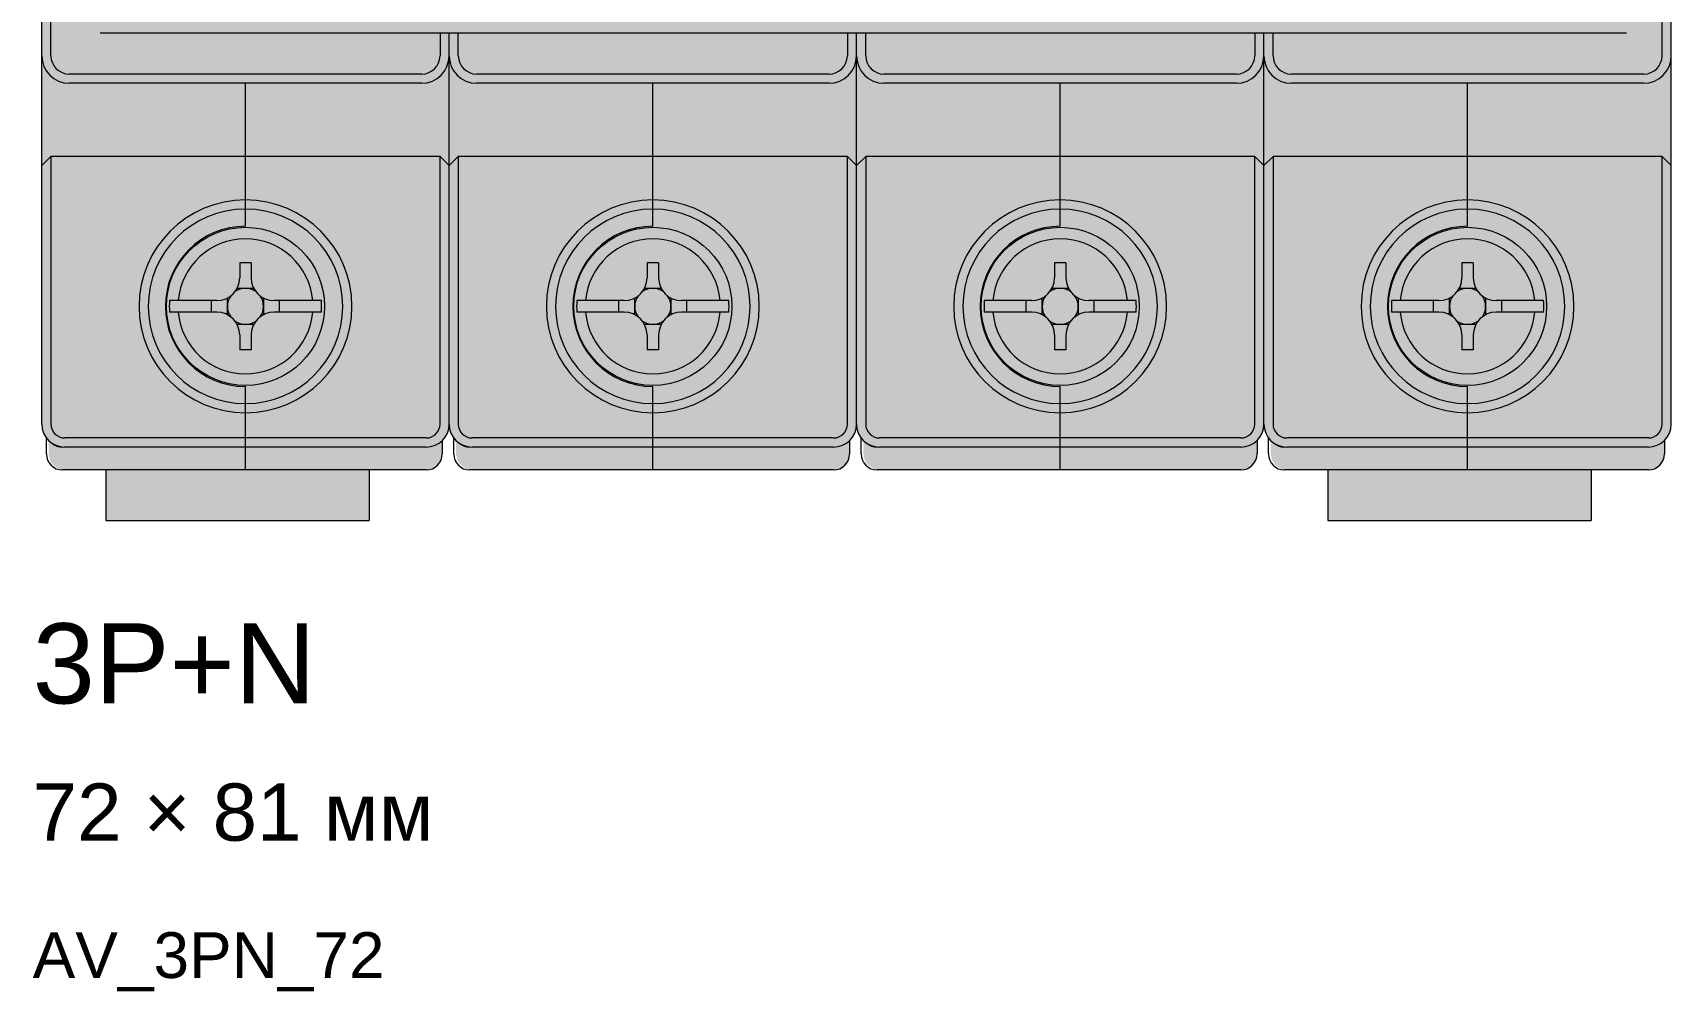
# Model space of a CAD drawing. Header units: millimetres. Extents: x 0 to 418, y -44 to 411.
# Drawn here: x 216 to 287.6, y 249.4 to 291.3 of the extents above; entities that cross this region are included whole.
import ezdxf
from ezdxf.enums import TextEntityAlignment as Align

# ---------------------------------------------------------------- set-up
doc = ezdxf.new("R2010")
doc.units = ezdxf.units.MM
for name, color, linetype, lineweight, true_color in [('BODY', 7, 'Continuous', 5, 0xf0f1eb), ('DETAILS', 7, 'Continuous', 5, 0x2f373d), ('LEVERS', 7, 'Continuous', 5, 0x2b7ac1), ('MARKING', 7, 'Continuous', 5, 0x2f373d), ('TERMINALS', 7, 'Continuous', 5, 0xa4adb6)]:
    doc.layers.add(name, color=color, linetype=linetype, lineweight=lineweight, true_color=true_color)
doc.layers.add('PARAMETERS', color=7, linetype='Continuous', plot=False)
doc.styles.add('BLOCK_ARIAL', font='arial.ttf')

# ---------------------------------------------------------------- blocks, each defined once
blk = doc.blocks.new('AV_3PN_72')
at = {"layer": 'BODY', "true_color": 0xf0f1eb}
h = blk.add_hatch(color=7, dxfattribs=at)
h.paths.add_polyline_path([(14.7, 2.2), (14.7, 0), (3.2, 0), (3.2, 2.2), (1.4, 2.2), (1.13, 2.255), (0.905, 2.405), (0.755, 2.63), (0.7, 2.9), (0.7, 3.4), (0.827, 3.4), (0.69, 3.49), (0.48, 3.81), (0.42, 4), (0.4, 4.2), (0.4, 15.5), (0.4, 20.3), (0.4, 26.24), (0.4, 29.95), (0.4, 36.25), (0.4, 39.96), (0.4, 62.9), (0.42, 63.14), (0.426, 63.16), (0.4, 63.16), (0.4, 67.7), (0.4, 79), (0.42, 79.2), (0.48, 79.39), (0.552, 79.5), (0.552, 79.5), (0.69, 79.71), (0.7, 79.717), (0.7, 80.3), (0.755, 80.57), (0.905, 80.795), (1.13, 80.945), (1.4, 81), (9.3, 81), (9.3, 80), (9.3, 80), (9.3, 81), (17.2, 81), (17.47, 80.945), (17.695, 80.795), (17.845, 80.57), (17.9, 80.3), (17.9, 79.717), (17.91, 79.71), (18.12, 79.39), (18.18, 79.2), (18.2, 79), (18.22, 79.2), (18.28, 79.39), (18.352, 79.5), (18.352, 79.5), (18.49, 79.71), (18.5, 79.717), (18.5, 80.3), (18.555, 80.57), (18.705, 80.795), (18.93, 80.945), (19.2, 81), (27.1, 81), (27.1, 80), (27.1, 80), (27.1, 81), (35, 81), (35.27, 80.945), (35.495, 80.795), (35.645, 80.57), (35.7, 80.3), (35.7, 79.717), (35.71, 79.71), (35.92, 79.39), (35.98, 79.2), (36, 79), (36.02, 79.2), (36.08, 79.39), (36.152, 79.5), (36.152, 79.5), (36.29, 79.71), (36.3, 79.717), (36.3, 80.3), (36.355, 80.57), (36.505, 80.795), (36.73, 80.945), (37, 81), (44.9, 81), (44.9, 80), (44.9, 80), (44.9, 81), (52.8, 81), (53.07, 80.945), (53.295, 80.795), (53.445, 80.57), (53.5, 80.3), (53.5, 79.717), (53.51, 79.71), (53.72, 79.39), (53.78, 79.2), (53.8, 79), (53.82, 79.2), (53.88, 79.39), (53.952, 79.5), (53.952, 79.5), (54.09, 79.71), (54.1, 79.717), (54.1, 80.3), (54.155, 80.57), (54.305, 80.795), (54.53, 80.945), (54.8, 81), (62.7, 81), (62.7, 80), (62.7, 80), (62.7, 81), (70.6, 81), (70.87, 80.945), (71.095, 80.795), (71.245, 80.57), (71.3, 80.3), (71.3, 79.717), (71.31, 79.71), (71.52, 79.39), (71.58, 79.2), (71.6, 79), (71.6, 67.7), (71.6, 62.9), (71.6, 39.975), (71.6, 39.97), (71.6, 36.25), (71.6, 29.95), (71.6, 26.23), (71.6, 26.225), (71.6, 20.3), (71.6, 15.5), (71.6, 4.2), (71.58, 4), (71.52, 3.81), (71.31, 3.49), (71.3, 3.483), (71.3, 2.9), (71.245, 2.63), (71.095, 2.405), (70.87, 2.255), (70.6, 2.2), (68.8, 2.2), (68.1, 2.2), (68.1, 0), (56.6, 0), (56.6, 2.2), (54.8, 2.2), (54.53, 2.255), (54.305, 2.405), (54.155, 2.63), (54.1, 2.9), (54.1, 3.4), (54.227, 3.4), (54.09, 3.49), (53.88, 3.81), (53.82, 4), (53.8, 4.2), (53.78, 4), (53.72, 3.81), (53.51, 3.49), (53.5, 3.483), (53.5, 2.9), (53.445, 2.63), (53.295, 2.405), (53.07, 2.255), (52.8, 2.2), (44.9, 2.2), (44.9, 3.2), (44.9, 3.2), (44.9, 2.2), (37, 2.2), (36.73, 2.255), (36.505, 2.405), (36.355, 2.63), (36.3, 2.9), (36.3, 3.4), (36.427, 3.4), (36.29, 3.49), (36.08, 3.81), (36.02, 4), (36, 4.2), (35.98, 4), (35.92, 3.81), (35.71, 3.49), (35.7, 3.483), (35.7, 2.9), (35.645, 2.63), (35.495, 2.405), (35.27, 2.255), (35, 2.2), (27.1, 2.2), (27.1, 3.2), (27.1, 3.2), (27.1, 2.2), (19.2, 2.2), (18.93, 2.255), (18.705, 2.405), (18.555, 2.63), (18.5, 2.9), (18.5, 3.4), (18.627, 3.4), (18.49, 3.49), (18.28, 3.81), (18.22, 4), (18.2, 4.2), (18.18, 4), (18.12, 3.81), (17.91, 3.49), (17.9, 3.483), (17.9, 2.9), (17.845, 2.63), (17.695, 2.405), (17.47, 2.255), (17.2, 2.2), (15.4, 2.2)])
h.paths.add_polyline_path([(9.3, 2.2), (9.3, 3.2), (9.3, 3.2), (9.3, 2.2)], flags=0)
h.paths.add_polyline_path([(62.7, 2.2), (62.7, 3.2), (62.7, 3.2), (62.7, 2.2)], flags=0)
at = {"layer": 'LEVERS'}
blk.add_hatch(color=256, dxfattribs=at).paths.add_polyline_path([(2.655, 29.425), (2.66, 29.475), (2.675, 29.525), (2.695, 29.57), (2.725, 29.615), (2.755, 29.665), (2.79, 29.705), (2.83, 29.745), (2.845, 29.755), (2.86, 29.77), (2.875, 29.78), (2.89, 29.79), (2.94, 29.825), (2.99, 29.86), (3.045, 29.885), (3.1, 29.91), (3.212, 29.957), (3.225, 29.965), (3.265, 29.98), (3.285, 29.99), (3.31, 30), (3.33, 30.005), (3.355, 30.015), (3.425, 30.03), (3.5, 30.045), (3.575, 30.05), (3.65, 30.055), (3.9, 30.055), (4.3, 30.055), (4.5, 30.055), (4.9, 30.055), (13.5, 30.055), (13.9, 30.055), (14.3, 30.055), (14.7, 30.055), (17.8, 30.055), (17.9, 30.055), (18.2, 30.055), (18.5, 30.055), (18.6, 30.055), (21.7, 30.055), (22.1, 30.055), (22.3, 30.055), (22.7, 30.055), (31.3, 30.055), (31.7, 30.055), (32.1, 30.055), (32.5, 30.055), (35.6, 30.055), (35.7, 30.055), (36, 30.055), (36.3, 30.055), (36.4, 30.055), (39.5, 30.055), (39.9, 30.055), (40.1, 30.055), (40.5, 30.055), (49.1, 30.055), (49.5, 30.055), (49.9, 30.055), (50.3, 30.055), (53.4, 30.055), (53.5, 30.055), (53.8, 30.055), (54.1, 30.055), (54.2, 30.055), (57.3, 30.055), (57.7, 30.055), (57.9, 30.055), (58.3, 30.055), (66.9, 30.055), (67.3, 30.055), (67.7, 30.055), (68.1, 30.055), (68.95, 30.055), (68.975, 30.055), (69, 30.055), (69.025, 30.05), (69.05, 30.05), (69.125, 30.04), (69.195, 30.025), (69.265, 30.005), (69.335, 29.98), (69.35, 29.975), (69.36, 29.97), (69.375, 29.965), (69.378, 29.962), (69.5, 29.91), (69.52, 29.905), (69.54, 29.895), (69.56, 29.885), (69.575, 29.875), (69.63, 29.845), (69.675, 29.815), (69.725, 29.78), (69.77, 29.745), (69.81, 29.705), (69.845, 29.665), (69.875, 29.615), (69.905, 29.57), (69.925, 29.525), (69.94, 29.475), (69.945, 29.425), (69.95, 29.375), (69.95, 21.61), (69.65, 21.31), (69.65, 21.305), (54.2, 21.305), (53.8, 21.305), (53.4, 21.305), (36.4, 21.305), (36, 21.305), (35.6, 21.305), (18.6, 21.305), (18.2, 21.305), (17.8, 21.305), (2.95, 21.305), (2.95, 21.31), (2.65, 21.61), (2.65, 26.64), (2.65, 29.375)])
at = {"layer": 'TERMINALS', "true_color": 0xa4adb6}
for points in [[(10.356, 4.821), (10.207, 4.789), (10.057, 4.762), (9.907, 4.74), (9.756, 4.722), (9.604, 4.71), (9.452, 4.702), (9.3, 4.7), (9.148, 4.702), (8.996, 4.71), (8.844, 4.722), (8.693, 4.74), (8.543, 4.762), (8.393, 4.789), (8.244, 4.821), (8.096, 4.858), (7.95, 4.9), (7.805, 4.947), (7.662, 4.998), (7.52, 5.054), (7.381, 5.114), (7.243, 5.18), (7.108, 5.249), (6.975, 5.323), (6.844, 5.401), (6.717, 5.484), (6.591, 5.57), (6.469, 5.661), (6.35, 5.756), (6.234, 5.854), (6.121, 5.956), (6.012, 6.062), (5.906, 6.171), (5.804, 6.284), (5.705, 6.4), (5.611, 6.519), (5.52, 6.641), (5.434, 6.767), (5.351, 6.894), (5.273, 7.025), (5.199, 7.158), (5.13, 7.293), (5.064, 7.431), (5.004, 7.571), (4.948, 7.712), (4.897, 7.855), (4.85, 8), (4.808, 8.146), (4.771, 8.294), (4.739, 8.443), (4.712, 8.593), (4.69, 8.743), (4.672, 8.894), (4.66, 9.046), (4.652, 9.198), (4.65, 9.35), (4.652, 9.502), (4.66, 9.654), (4.672, 9.806), (4.69, 9.957), (4.712, 10.107), (4.739, 10.257), (4.771, 10.406), (4.808, 10.554), (4.808, 10.554), (4.808, 10.554), (4.85, 10.7), (4.897, 10.845), (4.948, 10.988), (5.004, 11.13), (5.064, 11.269), (5.13, 11.407), (5.199, 11.542), (5.273, 11.675), (5.351, 11.806), (5.434, 11.934), (5.52, 12.059), (5.611, 12.181), (5.706, 12.3), (5.804, 12.416), (5.906, 12.529), (6.012, 12.638), (6.121, 12.744), (6.234, 12.846), (6.35, 12.945), (6.469, 13.039), (6.591, 13.13), (6.717, 13.216), (6.845, 13.299), (6.975, 13.377), (7.108, 13.451), (7.243, 13.521), (7.381, 13.586), (7.521, 13.646), (7.662, 13.702), (7.805, 13.753), (7.95, 13.8), (8.097, 13.842), (8.244, 13.879), (8.393, 13.911), (8.543, 13.938), (8.693, 13.96), (8.844, 13.978), (8.996, 13.99), (9.148, 13.998), (9.3, 14), (9.452, 13.998), (9.604, 13.99), (9.756, 13.978), (9.907, 13.96), (10.058, 13.938), (10.207, 13.911), (10.356, 13.879), (10.504, 13.842), (10.65, 13.8), (10.795, 13.753), (10.938, 13.702), (11.08, 13.646), (11.219, 13.586), (11.357, 13.521), (11.492, 13.451), (11.625, 13.377), (11.756, 13.299), (11.883, 13.216), (12.009, 13.13), (12.131, 13.039), (12.25, 12.945), (12.366, 12.846), (12.479, 12.744), (12.588, 12.638), (12.694, 12.529), (12.796, 12.416), (12.895, 12.3), (12.989, 12.181), (13.08, 12.059), (13.166, 11.934), (13.249, 11.806), (13.327, 11.675), (13.401, 11.542), (13.471, 11.407), (13.536, 11.269), (13.596, 11.13), (13.652, 10.988), (13.703, 10.845), (13.75, 10.7), (13.792, 10.554), (13.829, 10.406), (13.861, 10.257), (13.888, 10.108), (13.91, 9.957), (13.928, 9.806), (13.94, 9.654), (13.948, 9.502), (13.95, 9.35), (13.948, 9.198), (13.94, 9.046), (13.928, 8.894), (13.91, 8.743), (13.888, 8.593), (13.861, 8.443), (13.829, 8.294), (13.792, 8.147), (13.75, 8), (13.703, 7.855), (13.652, 7.712), (13.596, 7.571), (13.536, 7.431), (13.471, 7.293), (13.401, 7.158), (13.327, 7.025), (13.249, 6.895), (13.166, 6.767), (13.08, 6.642), (12.989, 6.519), (12.895, 6.4), (12.796, 6.284), (12.694, 6.171), (12.588, 6.062), (12.479, 5.956), (12.366, 5.854), (12.25, 5.756), (12.131, 5.661), (12.009, 5.57), (11.883, 5.484), (11.756, 5.401), (11.625, 5.323), (11.492, 5.249), (11.357, 5.18), (11.219, 5.115), (11.08, 5.054), (10.938, 4.998), (10.795, 4.947), (10.65, 4.9), (10.65, 4.9), (10.65, 4.9), (10.503, 4.858)], [(28.45, 4.9), (28.303, 4.858), (28.156, 4.821), (28.007, 4.789), (27.857, 4.762), (27.707, 4.74), (27.556, 4.722), (27.404, 4.71), (27.252, 4.702), (27.1, 4.7), (26.948, 4.702), (26.796, 4.71), (26.644, 4.722), (26.493, 4.74), (26.343, 4.762), (26.193, 4.789), (26.044, 4.821), (25.896, 4.858), (25.75, 4.9), (25.605, 4.947), (25.462, 4.998), (25.32, 5.054), (25.181, 5.114), (25.043, 5.18), (24.908, 5.249), (24.775, 5.323), (24.644, 5.401), (24.517, 5.484), (24.391, 5.57), (24.269, 5.661), (24.15, 5.756), (24.034, 5.854), (23.921, 5.956), (23.812, 6.062), (23.706, 6.171), (23.604, 6.284), (23.505, 6.4), (23.411, 6.519), (23.32, 6.641), (23.234, 6.767), (23.151, 6.894), (23.073, 7.025), (22.999, 7.158), (22.93, 7.293), (22.864, 7.431), (22.804, 7.571), (22.748, 7.712), (22.697, 7.855), (22.65, 8), (22.608, 8.146), (22.571, 8.294), (22.539, 8.443), (22.512, 8.593), (22.49, 8.743), (22.472, 8.894), (22.46, 9.046), (22.452, 9.198), (22.45, 9.35), (22.452, 9.502), (22.46, 9.654), (22.472, 9.806), (22.49, 9.957), (22.512, 10.107), (22.539, 10.257), (22.571, 10.406), (22.608, 10.554), (22.608, 10.554), (22.608, 10.554), (22.65, 10.7), (22.697, 10.845), (22.748, 10.988), (22.804, 11.13), (22.864, 11.269), (22.93, 11.407), (22.999, 11.542), (23.073, 11.675), (23.151, 11.806), (23.234, 11.934), (23.32, 12.059), (23.411, 12.181), (23.506, 12.3), (23.604, 12.416), (23.706, 12.529), (23.812, 12.638), (23.921, 12.744), (24.034, 12.846), (24.15, 12.945), (24.269, 13.039), (24.391, 13.13), (24.517, 13.216), (24.645, 13.299), (24.775, 13.377), (24.908, 13.451), (25.043, 13.521), (25.181, 13.586), (25.321, 13.646), (25.462, 13.702), (25.605, 13.753), (25.75, 13.8), (25.897, 13.842), (26.044, 13.879), (26.193, 13.911), (26.343, 13.938), (26.493, 13.96), (26.644, 13.978), (26.796, 13.99), (26.948, 13.998), (27.1, 14), (27.252, 13.998), (27.404, 13.99), (27.556, 13.978), (27.707, 13.96), (27.858, 13.938), (28.007, 13.911), (28.156, 13.879), (28.304, 13.842), (28.45, 13.8), (28.595, 13.753), (28.738, 13.702), (28.88, 13.646), (29.019, 13.586), (29.157, 13.521), (29.292, 13.451), (29.425, 13.377), (29.556, 13.299), (29.683, 13.216), (29.809, 13.13), (29.931, 13.039), (30.05, 12.945), (30.166, 12.846), (30.279, 12.744), (30.388, 12.638), (30.494, 12.529), (30.596, 12.416), (30.695, 12.3), (30.789, 12.181), (30.88, 12.059), (30.966, 11.934), (31.049, 11.806), (31.127, 11.675), (31.201, 11.542), (31.271, 11.407), (31.336, 11.269), (31.396, 11.13), (31.452, 10.988), (31.503, 10.845), (31.55, 10.7), (31.592, 10.554), (31.629, 10.406), (31.661, 10.257), (31.688, 10.108), (31.71, 9.957), (31.728, 9.806), (31.74, 9.654), (31.748, 9.502), (31.75, 9.35), (31.748, 9.198), (31.74, 9.046), (31.728, 8.894), (31.71, 8.743), (31.688, 8.593), (31.661, 8.443), (31.629, 8.294), (31.592, 8.147), (31.55, 8), (31.503, 7.855), (31.452, 7.712), (31.396, 7.571), (31.336, 7.431), (31.271, 7.293), (31.201, 7.158), (31.127, 7.025), (31.049, 6.895), (30.966, 6.767), (30.88, 6.642), (30.789, 6.519), (30.695, 6.4), (30.596, 6.284), (30.494, 6.171), (30.388, 6.062), (30.279, 5.956), (30.166, 5.854), (30.05, 5.756), (29.931, 5.661), (29.809, 5.57), (29.683, 5.484), (29.556, 5.401), (29.425, 5.323), (29.292, 5.249), (29.157, 5.18), (29.019, 5.115), (28.88, 5.054), (28.738, 4.998), (28.595, 4.947), (28.45, 4.9), (28.45, 4.9)], [(46.25, 4.9), (46.103, 4.858), (45.956, 4.821), (45.807, 4.789), (45.657, 4.762), (45.507, 4.74), (45.356, 4.722), (45.204, 4.71), (45.052, 4.702), (44.9, 4.7), (44.748, 4.702), (44.596, 4.71), (44.444, 4.722), (44.293, 4.74), (44.143, 4.762), (43.993, 4.789), (43.844, 4.821), (43.696, 4.858), (43.55, 4.9), (43.405, 4.947), (43.262, 4.998), (43.12, 5.054), (42.981, 5.114), (42.843, 5.18), (42.708, 5.249), (42.575, 5.323), (42.444, 5.401), (42.317, 5.484), (42.191, 5.57), (42.069, 5.661), (41.95, 5.756), (41.834, 5.854), (41.721, 5.956), (41.612, 6.062), (41.506, 6.171), (41.404, 6.284), (41.305, 6.4), (41.211, 6.519), (41.12, 6.641), (41.034, 6.767), (40.951, 6.894), (40.873, 7.025), (40.799, 7.158), (40.73, 7.293), (40.664, 7.431), (40.604, 7.571), (40.548, 7.712), (40.497, 7.855), (40.45, 8), (40.408, 8.146), (40.371, 8.294), (40.339, 8.443), (40.312, 8.593), (40.29, 8.743), (40.272, 8.894), (40.26, 9.046), (40.252, 9.198), (40.25, 9.35), (40.252, 9.502), (40.26, 9.654), (40.272, 9.806), (40.29, 9.957), (40.312, 10.107), (40.339, 10.257), (40.371, 10.406), (40.408, 10.554), (40.408, 10.554), (40.408, 10.554), (40.45, 10.7), (40.497, 10.845), (40.548, 10.988), (40.604, 11.13), (40.664, 11.269), (40.73, 11.407), (40.799, 11.542), (40.873, 11.675), (40.951, 11.806), (41.034, 11.934), (41.12, 12.059), (41.211, 12.181), (41.306, 12.3), (41.404, 12.416), (41.506, 12.529), (41.612, 12.638), (41.721, 12.744), (41.834, 12.846), (41.95, 12.945), (42.069, 13.039), (42.191, 13.13), (42.317, 13.216), (42.445, 13.299), (42.575, 13.377), (42.708, 13.451), (42.843, 13.521), (42.981, 13.586), (43.121, 13.646), (43.262, 13.702), (43.405, 13.753), (43.55, 13.8), (43.697, 13.842), (43.844, 13.879), (43.993, 13.911), (44.143, 13.938), (44.293, 13.96), (44.444, 13.978), (44.596, 13.99), (44.748, 13.998), (44.9, 14), (45.052, 13.998), (45.204, 13.99), (45.356, 13.978), (45.507, 13.96), (45.658, 13.938), (45.807, 13.911), (45.956, 13.879), (46.104, 13.842), (46.25, 13.8), (46.395, 13.753), (46.538, 13.702), (46.68, 13.646), (46.819, 13.586), (46.957, 13.521), (47.092, 13.451), (47.225, 13.377), (47.356, 13.299), (47.483, 13.216), (47.609, 13.13), (47.731, 13.039), (47.85, 12.945), (47.966, 12.846), (48.079, 12.744), (48.188, 12.638), (48.294, 12.529), (48.396, 12.416), (48.495, 12.3), (48.589, 12.181), (48.68, 12.059), (48.766, 11.934), (48.849, 11.806), (48.927, 11.675), (49.001, 11.542), (49.071, 11.407), (49.136, 11.269), (49.196, 11.13), (49.252, 10.988), (49.303, 10.845), (49.35, 10.7), (49.392, 10.554), (49.429, 10.406), (49.461, 10.257), (49.488, 10.108), (49.51, 9.957), (49.528, 9.806), (49.54, 9.654), (49.548, 9.502), (49.55, 9.35), (49.548, 9.198), (49.54, 9.046), (49.528, 8.894), (49.51, 8.743), (49.488, 8.593), (49.461, 8.443), (49.429, 8.294), (49.392, 8.147), (49.35, 8), (49.303, 7.855), (49.252, 7.712), (49.196, 7.571), (49.136, 7.431), (49.071, 7.293), (49.001, 7.158), (48.927, 7.025), (48.849, 6.895), (48.766, 6.767), (48.68, 6.642), (48.589, 6.519), (48.495, 6.4), (48.396, 6.284), (48.294, 6.171), (48.188, 6.062), (48.079, 5.956), (47.966, 5.854), (47.85, 5.756), (47.731, 5.661), (47.609, 5.57), (47.483, 5.484), (47.356, 5.401), (47.225, 5.323), (47.092, 5.249), (46.957, 5.18), (46.819, 5.115), (46.68, 5.054), (46.538, 4.998), (46.395, 4.947), (46.25, 4.9), (46.25, 4.9)], [(63.903, 4.858), (63.756, 4.821), (63.607, 4.789), (63.457, 4.762), (63.307, 4.74), (63.156, 4.722), (63.004, 4.71), (62.852, 4.702), (62.7, 4.7), (62.548, 4.702), (62.396, 4.71), (62.244, 4.722), (62.093, 4.74), (61.943, 4.762), (61.793, 4.789), (61.644, 4.821), (61.496, 4.858), (61.35, 4.9), (61.205, 4.947), (61.062, 4.998), (60.92, 5.054), (60.781, 5.114), (60.643, 5.18), (60.508, 5.249), (60.375, 5.323), (60.244, 5.401), (60.117, 5.484), (59.991, 5.57), (59.869, 5.661), (59.75, 5.756), (59.634, 5.854), (59.521, 5.956), (59.412, 6.062), (59.306, 6.171), (59.204, 6.284), (59.105, 6.4), (59.011, 6.519), (58.92, 6.641), (58.834, 6.767), (58.751, 6.894), (58.673, 7.025), (58.599, 7.158), (58.53, 7.293), (58.464, 7.431), (58.404, 7.571), (58.348, 7.712), (58.297, 7.855), (58.25, 8), (58.208, 8.146), (58.171, 8.294), (58.139, 8.443), (58.112, 8.593), (58.09, 8.743), (58.072, 8.894), (58.06, 9.046), (58.052, 9.198), (58.05, 9.35), (58.052, 9.502), (58.06, 9.654), (58.072, 9.806), (58.09, 9.957), (58.112, 10.107), (58.139, 10.257), (58.171, 10.406), (58.208, 10.554), (58.208, 10.554), (58.208, 10.554), (58.25, 10.7), (58.297, 10.845), (58.348, 10.988), (58.404, 11.13), (58.464, 11.269), (58.53, 11.407), (58.599, 11.542), (58.673, 11.675), (58.751, 11.806), (58.834, 11.934), (58.92, 12.059), (59.011, 12.181), (59.106, 12.3), (59.204, 12.416), (59.306, 12.529), (59.412, 12.638), (59.521, 12.744), (59.634, 12.846), (59.75, 12.945), (59.869, 13.039), (59.991, 13.13), (60.117, 13.216), (60.245, 13.299), (60.375, 13.377), (60.508, 13.451), (60.643, 13.521), (60.781, 13.586), (60.921, 13.646), (61.062, 13.702), (61.205, 13.753), (61.35, 13.8), (61.497, 13.842), (61.644, 13.879), (61.793, 13.911), (61.943, 13.938), (62.093, 13.96), (62.244, 13.978), (62.396, 13.99), (62.548, 13.998), (62.7, 14), (62.852, 13.998), (63.004, 13.99), (63.156, 13.978), (63.307, 13.96), (63.458, 13.938), (63.607, 13.911), (63.756, 13.879), (63.904, 13.842), (64.05, 13.8), (64.195, 13.753), (64.338, 13.702), (64.48, 13.646), (64.619, 13.586), (64.757, 13.521), (64.892, 13.451), (65.025, 13.377), (65.156, 13.299), (65.283, 13.216), (65.409, 13.13), (65.531, 13.039), (65.65, 12.945), (65.766, 12.846), (65.879, 12.744), (65.988, 12.638), (66.094, 12.529), (66.196, 12.416), (66.295, 12.3), (66.389, 12.181), (66.48, 12.059), (66.566, 11.934), (66.649, 11.806), (66.727, 11.675), (66.801, 11.542), (66.871, 11.407), (66.936, 11.269), (66.996, 11.13), (67.052, 10.988), (67.103, 10.845), (67.15, 10.7), (67.192, 10.554), (67.229, 10.406), (67.261, 10.257), (67.288, 10.108), (67.31, 9.957), (67.328, 9.806), (67.34, 9.654), (67.348, 9.502), (67.35, 9.35), (67.348, 9.198), (67.34, 9.046), (67.328, 8.894), (67.31, 8.743), (67.288, 8.593), (67.261, 8.443), (67.229, 8.294), (67.192, 8.147), (67.15, 8), (67.103, 7.855), (67.052, 7.712), (66.996, 7.571), (66.936, 7.431), (66.871, 7.293), (66.801, 7.158), (66.727, 7.025), (66.649, 6.895), (66.566, 6.767), (66.48, 6.642), (66.389, 6.519), (66.295, 6.4), (66.196, 6.284), (66.094, 6.171), (65.988, 6.062), (65.879, 5.956), (65.766, 5.854), (65.65, 5.756), (65.531, 5.661), (65.409, 5.57), (65.283, 5.484), (65.156, 5.401), (65.025, 5.323), (64.892, 5.249), (64.757, 5.18), (64.619, 5.115), (64.48, 5.054), (64.338, 4.998), (64.195, 4.947), (64.05, 4.9), (64.05, 4.9), (64.05, 4.9)]]:
    blk.add_hatch(color=253, dxfattribs=at).paths.add_polyline_path(points)
at = {"layer": 'DETAILS', "color": 250, "linetype": 'ByBlock', "lineweight": 5, "true_color": 0x2f373d}
for p, q in [((71.6, 4.2), (71.6, 79)), ((0.4, 4.2), (0.4, 62.9)), ((71.2, 20.3), (71.2, 62.9)), ((0.8, 20.3), (0.8, 39.56)), ((2.95, 21.306), (69.65, 21.306)), ((17.8, 21.306), (17.8, 20.3)), ((18.2, 4.2), (18.2, 21.306)), ((18.6, 20.3), (18.6, 21.306)), ((35.6, 21.306), (35.6, 20.3)), ((36, 4.2), (36, 21.306)), ((36.4, 20.3), (36.4, 21.306)), ((53.4, 21.306), (53.4, 20.3)), ((53.8, 4.2), (53.8, 21.306)), ((54.2, 20.3), (54.2, 21.306)), ((17, 19.5), (1.6, 19.5)), ((34.8, 19.5), (19.4, 19.5)), ((52.6, 19.5), (37.2, 19.5)), ((70.4, 19.5), (55, 19.5)), ((17, 19.1), (1.6, 19.1)), ((9.3, 12.85), (9.3, 19.1)), ((34.8, 19.1), (19.4, 19.1)), ((27.1, 12.85), (27.1, 19.1)), ((52.6, 19.1), (37.2, 19.1)), ((44.9, 12.85), (44.9, 19.1)), ((70.4, 19.1), (55, 19.1)), ((62.7, 12.85), (62.7, 19.1)), ((0.4, 15.5), (0.8, 15.9)), ((17.8, 15.9), (0.8, 15.9)), ((0.8, 15.9), (0.8, 4.2)), ((17.8, 15.9), (18.2, 15.5)), ((17.8, 4.2), (17.8, 15.9)), ((18.2, 15.5), (18.6, 15.9)), ((35.6, 15.9), (18.6, 15.9)), ((18.6, 15.9), (18.6, 4.2)), ((35.6, 15.9), (36, 15.5)), ((35.6, 4.2), (35.6, 15.9)), ((36, 15.5), (36.4, 15.9)), ((53.4, 15.9), (36.4, 15.9)), ((36.4, 15.9), (36.4, 4.2)), ((53.4, 4.2), (53.4, 15.9)), ((53.4, 15.9), (53.8, 15.5)), ((53.8, 15.5), (54.2, 15.9)), ((71.2, 15.9), (54.2, 15.9)), ((54.2, 15.9), (54.2, 4.2)), ((71.2, 4.2), (71.2, 15.9)), ((71.2, 15.9), (71.6, 15.5)), ((9.55, 11.253), (9.05, 11.253)), ((9.05, 11.253), (9.05, 10.6)), ((9.55, 11.253), (9.55, 10.6)), ((27.35, 11.253), (26.85, 11.253)), ((26.85, 11.253), (26.85, 10.6)), ((27.35, 11.253), (27.35, 10.6)), ((45.15, 11.253), (44.65, 11.253)), ((44.65, 11.253), (44.65, 10.6)), ((45.15, 11.253), (45.15, 10.6)), ((62.95, 11.253), (62.45, 11.253)), ((62.45, 11.253), (62.45, 10.6)), ((62.95, 11.253), (62.95, 10.6)), ((8.938, 10.139), (9.662, 10.139)), ((26.738, 10.139), (27.462, 10.139)), ((44.538, 10.139), (45.262, 10.139)), ((62.338, 10.139), (63.062, 10.139)), ((8.05, 9.6), (5.98, 9.6)), ((7.809, 9.1), (7.809, 9.6)), ((8.511, 8.988), (8.511, 9.712)), ((10.089, 9.712), (10.089, 8.988)), ((12.62, 9.6), (10.55, 9.6)), ((10.791, 9.1), (10.791, 9.6)), ((25.85, 9.6), (23.78, 9.6)), ((25.609, 9.1), (25.609, 9.6)), ((26.311, 8.988), (26.311, 9.712)), ((27.889, 9.712), (27.889, 8.988)), ((30.42, 9.6), (28.35, 9.6)), ((28.591, 9.1), (28.591, 9.6)), ((43.65, 9.6), (41.58, 9.6)), ((43.409, 9.1), (43.409, 9.6)), ((44.111, 8.988), (44.111, 9.712)), ((45.689, 9.712), (45.689, 8.988)), ((48.22, 9.6), (46.15, 9.6)), ((46.391, 9.1), (46.391, 9.6)), ((61.45, 9.6), (59.38, 9.6)), ((61.209, 9.1), (61.209, 9.6)), ((61.911, 8.988), (61.911, 9.712)), ((63.489, 9.712), (63.489, 8.988)), ((66.02, 9.6), (63.95, 9.6)), ((64.191, 9.1), (64.191, 9.6)), ((8.05, 9.1), (5.98, 9.1)), ((12.62, 9.1), (10.55, 9.1)), ((25.85, 9.1), (23.78, 9.1)), ((30.42, 9.1), (28.35, 9.1)), ((43.65, 9.1), (41.58, 9.1)), ((48.22, 9.1), (46.15, 9.1)), ((61.45, 9.1), (59.38, 9.1)), ((66.02, 9.1), (63.95, 9.1)), ((9.662, 8.561), (8.938, 8.561)), ((9.05, 8.1), (9.05, 7.447)), ((9.55, 8.1), (9.55, 7.447)), ((27.462, 8.561), (26.738, 8.561)), ((26.85, 8.1), (26.85, 7.447)), ((27.35, 8.1), (27.35, 7.447)), ((45.262, 8.561), (44.538, 8.561)), ((44.65, 8.1), (44.65, 7.447)), ((45.15, 8.1), (45.15, 7.447)), ((63.062, 8.561), (62.338, 8.561)), ((62.45, 8.1), (62.45, 7.447)), ((62.95, 8.1), (62.95, 7.447)), ((9.55, 7.447), (9.05, 7.447)), ((27.35, 7.447), (26.85, 7.447)), ((45.15, 7.447), (44.65, 7.447)), ((62.95, 7.447), (62.45, 7.447)), ((9.3, 2.2), (9.3, 5.85)), ((27.1, 2.2), (27.1, 5.85)), ((44.9, 2.2), (44.9, 5.85)), ((62.7, 2.2), (62.7, 5.85)), ((0.6, 2.9), (0.6, 3.603)), ((17.2, 3.6), (1.4, 3.6)), ((18.4, 2.9), (18.4, 3.603)), ((35, 3.6), (19.2, 3.6)), ((36.2, 2.9), (36.2, 3.603)), ((52.8, 3.6), (37, 3.6)), ((54, 2.9), (54, 3.603)), ((70.6, 3.6), (54.8, 3.6)), ((17.2, 3.2), (1.4, 3.2)), ((17.9, 3.503), (17.9, 2.9)), ((35, 3.2), (19.2, 3.2)), ((35.7, 3.503), (35.7, 2.9)), ((52.8, 3.2), (37, 3.2)), ((53.5, 3.503), (53.5, 2.9)), ((70.6, 3.2), (54.8, 3.2)), ((71.3, 3.503), (71.3, 2.9)), ((17.2, 2.2), (1.3, 2.2)), ((3.2, 2.2), (3.2, 0)), ((14.7, 2.2), (14.7, 0)), ((35, 2.2), (19.1, 2.2)), ((52.8, 2.2), (36.9, 2.2)), ((70.6, 2.2), (54.7, 2.2)), ((56.6, 2.2), (56.6, 0)), ((68.1, 2.2), (68.1, 0)), ((3.2, 0), (14.7, 0)), ((56.6, 0), (68.1, 0))]:
    blk.add_line(p, q, dxfattribs=at)
for centre in [(9.3, 9.35), (27.1, 9.35), (44.9, 9.35), (62.7, 9.35)]:
    blk.add_circle(centre, 3.455, dxfattribs=at)
for centre, radius, start, end in [((1.6, 20.3), 1.2, 180, -90), ((1.6, 20.3), 0.8, 180, -90), ((17, 20.3), 1.2, -90, 0), ((17, 20.3), 0.8, -90, 0), ((19.4, 20.3), 1.2, 180, -90), ((19.4, 20.3), 0.8, 180, -90), ((34.8, 20.3), 1.2, -90, 0), ((34.8, 20.3), 0.8, -90, 0), ((37.2, 20.3), 1.2, 180, -90), ((37.2, 20.3), 0.8, 180, -90), ((52.6, 20.3), 1.2, -90, 0), ((52.6, 20.3), 0.8, -90, 0), ((55, 20.3), 1.2, 180, -90), ((55, 20.3), 0.8, 180, -90), ((70.4, 20.3), 1.2, -90, 0), ((70.4, 20.3), 0.8, -90, 0), ((9.3, 9.35), 4.65, 90.00094, -90.00094), ((9.3, 9.35), 4.65, -90, 90), ((27.1, 9.35), 4.65, 90.00094, -90.00094), ((27.1, 9.35), 4.65, -90, 90), ((44.9, 9.35), 4.65, 90.00094, -90.00094), ((44.9, 9.35), 4.65, -90, 90), ((62.7, 9.35), 4.65, 90.00094, -90.00094), ((62.7, 9.35), 4.65, -90, 90), ((9.3, 9.35), 4.25, 90.00103, -90.00103), ((9.3, 9.35), 4.25, -90, 90), ((27.1, 9.35), 4.25, 90.00103, -90.00103), ((27.1, 9.35), 4.25, -90, 90), ((44.9, 9.35), 4.25, 90.00103, -90.00103), ((44.9, 9.35), 4.25, -90, 90), ((62.7, 9.35), 4.25, 90.00103, -90.00103), ((62.7, 9.35), 4.25, -90, 90), ((9.3, 9.35), 3.5, 90, -90), ((9.3, 9.35), 2.95, 4.86141, 175.13859), ((27.1, 9.35), 3.5, 90, -90), ((27.1, 9.35), 2.95, 4.86141, 175.13859), ((44.9, 9.35), 3.5, 90, -90), ((44.9, 9.35), 2.95, 4.86141, 175.13859), ((62.7, 9.35), 3.5, 90, -90), ((62.7, 9.35), 2.95, 4.86141, 175.13859), ((8.05, 10.6), 1, -90, 0), ((9.3, 9.35), 0.789, 55.03912, 124.96088), ((10.55, 10.6), 1, 180, -90), ((25.85, 10.6), 1, -90, 0), ((27.1, 9.35), 0.789, 55.03912, 124.96088), ((28.35, 10.6), 1, 180, -90), ((43.65, 10.6), 1, -90, 0), ((44.9, 9.35), 0.789, 55.03912, 124.96088), ((46.15, 10.6), 1, 180, -90), ((61.45, 10.6), 1, -90, 0), ((62.7, 9.35), 0.789, 55.03912, 124.96088), ((63.95, 10.6), 1, 180, -90), ((9.3, 9.35), 3.329, 175.69339, -175.69339), ((9.3, 9.35), 0.789, 145.03912, -145.03912), ((9.3, 9.35), 0.789, -34.96088, 34.96088), ((9.3, 9.35), 3.329, -4.30661, 4.30661), ((27.1, 9.35), 3.329, 175.69339, -175.69339), ((27.1, 9.35), 0.789, 145.03912, -145.03912), ((27.1, 9.35), 0.789, -34.96088, 34.96088), ((27.1, 9.35), 3.329, -4.30661, 4.30661), ((44.9, 9.35), 3.329, 175.69339, -175.69339), ((44.9, 9.35), 0.789, 145.03912, -145.03912), ((44.9, 9.35), 0.789, -34.96088, 34.96088), ((44.9, 9.35), 3.329, -4.30661, 4.30661), ((62.7, 9.35), 3.329, 175.69339, -175.69339), ((62.7, 9.35), 0.789, 145.03912, -145.03912), ((62.7, 9.35), 0.789, -34.96088, 34.96088), ((62.7, 9.35), 3.329, -4.30661, 4.30661), ((9.3, 9.35), 2.95, -175.13859, -4.86141), ((8.05, 8.1), 1, 0, 90), ((9.3, 9.35), 0.789, -124.96088, -55.03912), ((10.55, 8.1), 1, 90, 180), ((27.1, 9.35), 2.95, -175.13859, -4.86141), ((25.85, 8.1), 1, 0, 90), ((27.1, 9.35), 0.789, -124.96088, -55.03912), ((28.35, 8.1), 1, 90, 180), ((44.9, 9.35), 2.95, -175.13859, -4.86141), ((43.65, 8.1), 1, 0, 90), ((44.9, 9.35), 0.789, -124.96088, -55.03912), ((46.15, 8.1), 1, 90, 180), ((62.7, 9.35), 2.95, -175.13859, -4.86141), ((61.45, 8.1), 1, 0, 90), ((62.7, 9.35), 0.789, -124.96088, -55.03912), ((63.95, 8.1), 1, 90, 180), ((1.4, 4.2), 1, 180, -90), ((1.4, 4.2), 0.6, 180, -90), ((17.2, 4.2), 1, -90, 0), ((17.2, 4.2), 0.6, -90, 0), ((19.2, 4.2), 1, 180, -90), ((19.2, 4.2), 0.6, 180, -90), ((35, 4.2), 1, -90, 0), ((35, 4.2), 0.6, -90, 0), ((37, 4.2), 1, 180, -90), ((37, 4.2), 0.6, 180, -90), ((52.8, 4.2), 1, -90, 0), ((52.8, 4.2), 0.6, -90, 0), ((54.8, 4.2), 1, 180, -90), ((54.8, 4.2), 0.6, 180, -90), ((70.6, 4.2), 1, -90, 0), ((70.6, 4.2), 0.6, -90, 0), ((1.3, 2.9), 0.7, 180, -90), ((1.3, 3.9), 0.7, -130.38765, -90), ((17.2, 2.9), 0.7, -90, 0), ((19.1, 2.9), 0.7, 180, -90), ((19.1, 3.9), 0.7, -130.38765, -90), ((35, 2.9), 0.7, -90, 0), ((36.9, 2.9), 0.7, 180, -90), ((36.9, 3.9), 0.7, -130.38765, -90), ((52.8, 2.9), 0.7, -90, 0), ((54.7, 2.9), 0.7, 180, -90), ((54.7, 3.9), 0.7, -130.38765, -90), ((70.6, 2.9), 0.7, -90, 0)]:
    blk.add_arc(centre, radius, start, end, dxfattribs=at)
at = {"layer": 'MARKING', "color": 250, "true_color": 0x2f373d, "style": 'BLOCK_ARIAL'}
for tag, p, height in [('CURVE', (2, 54.7), 3), ('IN_A', (4.5, 54.7), 3), ('UE_V', (2, 52.2), 1.4)]:
    blk.add_attdef(tag, p, '', height=height, dxfattribs=at)
blk.add_attdef('ICN_A', text='', height=1.8, dxfattribs=at).set_placement((7.25, 43.1), align=Align.MIDDLE_CENTER)
at = {"layer": 'PARAMETERS', "color": 250, "true_color": 0x2f373d, "style": 'BLOCK_ARIAL', "flags": 1}
for tag in ['WIDTH_MM', 'STANDARD', 'UIMP_KV', 'DESCRIPTION', 'POLES', 'FREQ_HZ', 'HEIGHT_MM', 'DEPTH_MM', 'ICS_KA', 'ID', 'IP']:
    blk.add_attdef(tag, (2, 20), '', height=0.4, dxfattribs=at)

msp = doc.modelspace()

# ---------------------------------------------------------------- block references
msp.add_blockref('AV_3PN_72', (216, 270))

# ---------------------------------------------------------------- texts
at = {"color": 250, "true_color": 0x2f373d, "style": 'BLOCK_ARIAL'}
for s, height, p in [('3P+N', 3.5, (216, 262)), ('72 × 81 мм', 2.5, (216, 256)), ('AV_3PN_72', 2, (216, 250))]:
    msp.add_text(s, height=height, dxfattribs=at).set_placement(p)

doc.saveas('drawing.dxf')
